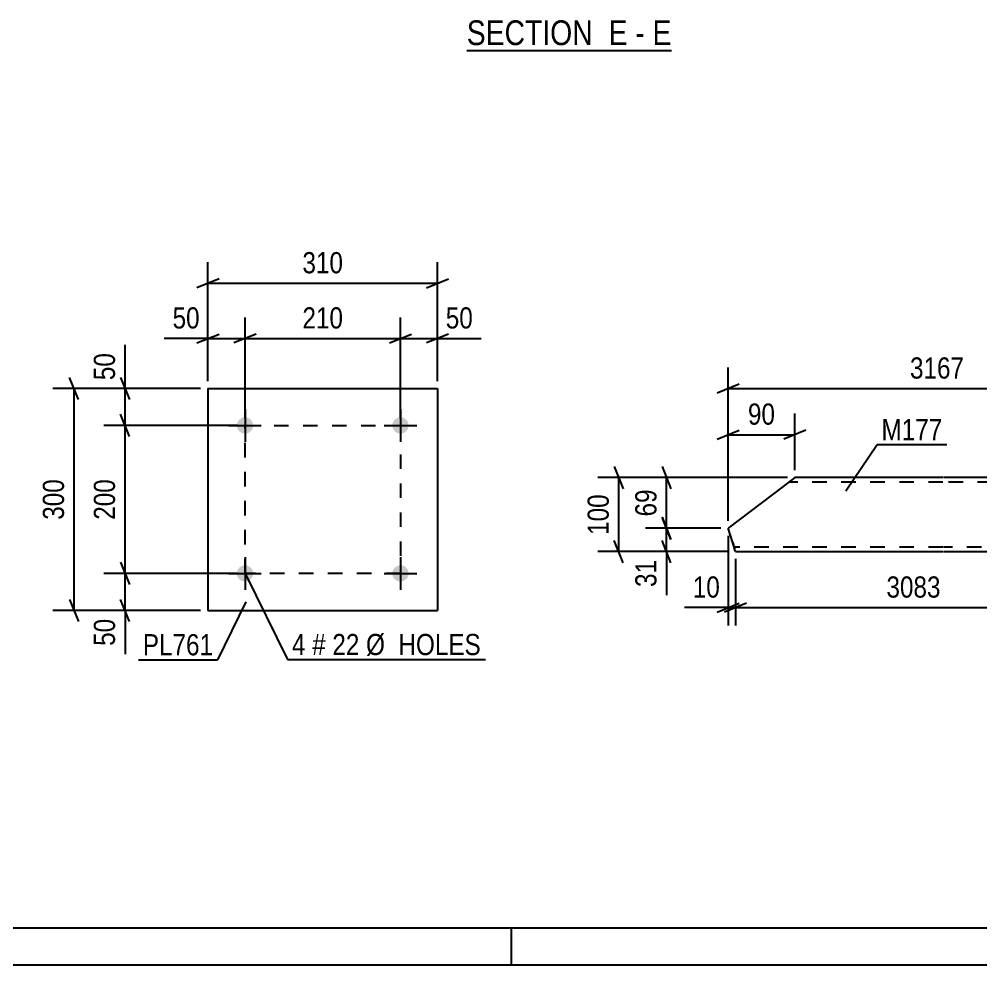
# Model space of a CAD drawing. Header units: millimetres. Extents: x 0 to 841, y 0 to 594.
# Drawn here: x 144.5 to 274.4, y 0 to 127.8 of the extents above; entities that cross this region are included whole.
import ezdxf

# ---------------------------------------------------------------- set-up
doc = ezdxf.new("R2010")
doc.units = ezdxf.units.MM
doc.linetypes.add('DXK_LINE_DOT2', pattern=[3.9198, 1.9599, -1.9599])
doc.styles.add('Arial Narrow', font='ARIALN.TTF', dxfattribs={"height": 0.2})

# ---------------------------------------------------------------- blocks, each defined once
blk = doc.blocks.new('Unknown-317662454-1113')
at = {"color": 5, "linetype": 'Continuous'}
for p, q in [((5, 5), (836, 5)), ((211, 0), (211, 5)), ((0, 0), (841, 0))]:
    blk.add_line(p, q, dxfattribs=at)
blk = doc.blocks.new('Unknown-317662454-15 - 5846')
at = {"color": 6, "linetype": 'Continuous'}
blk.add_line((204.98, 123.54), (232.62, 123.54), dxfattribs=at)
at = {"color": 0, "linetype": 'Continuous'}
for points in [[(223.08, 124.29), (223.08, 127.79), (204.98, 127.79), (204.98, 124.29)], [(226.69, 124.29), (226.69, 127.79), (224.13, 127.79), (224.13, 124.29)], [(229.02, 124.29), (229.02, 127.79), (227.74, 127.79), (227.74, 124.29)], [(232.62, 124.29), (232.62, 127.79), (230.07, 127.79), (230.07, 124.29)]]:
    blk.add_wipeout(points, dxfattribs=at)
at = {"color": 7, "linetype": 'Continuous', "style": 'Arial Narrow'}
for s, p in [('SECTION ', (204.98, 124.29)), ('E', (224.13, 124.29)), ('E', (230.07, 124.29)), ('-', (227.74, 124.29))]:
    blk.add_text(s, height=3.34, dxfattribs=at).set_placement(p)
blk = doc.blocks.new('Part-317662454-6255 - 6249')
at = {"color": 2, "linetype": 'Continuous'}
for p, q in [((249.29, 65.84), (247.71, 64.64)), ((269.29, 65.84), (249.29, 65.84)), ((295.36, 65.84), (269.39, 65.84)), ((295.36, 65.84), (295.38, 65.75)), ((295.38, 65.75), (296.73, 61.44)), ((247.71, 64.64), (240.29, 58.99)), ((296.73, 61.44), (289.39, 55.84)), ((240.9, 57.04), (240.29, 58.99)), ((241.24, 55.94), (240.9, 57.04)), ((241.27, 55.84), (241.24, 55.94)), ((241.27, 55.84), (269.29, 55.84)), ((269.39, 55.84), (289.39, 55.84))]:
    blk.add_line(p, q, dxfattribs=at)
at = {"color": 7, "linetype": 'DXK_LINE_DOT2'}
for p, q in [((249.29, 65.84), (248.31, 65.1)), ((269.29, 65.24), (248.5, 65.24)), ((295.54, 65.24), (269.39, 65.24)), ((240.9, 57.04), (241.16, 56.2)), ((269.29, 56.44), (241.09, 56.44)), ((290.17, 56.44), (269.39, 56.44))]:
    blk.add_line(p, q, dxfattribs=at)
blk = doc.blocks.new('Bolt-317662454-7090 - 7056')
at = {"linetype": 'Continuous'}
for points in [[(176.12, 72.89, -1), (173.92, 72.89, -1)], [(197.12, 72.89, -1), (194.92, 72.89, -1)]]:
    blk.add_hatch(color=1, dxfattribs=at).paths.add_polyline_path(points)
at = {"color": 1, "linetype": 'Continuous'}
for p, q in [((175.02, 75.09), (175.02, 70.69)), ((196.02, 75.09), (196.02, 70.69)), ((172.82, 72.89), (177.22, 72.89)), ((193.82, 72.89), (198.22, 72.89))]:
    blk.add_line(p, q, dxfattribs=at)
blk = doc.blocks.new('Bolt-317662454-7095 - 7056')
at = {"linetype": 'Continuous'}
for points in [[(176.12, 52.89, -1), (173.92, 52.89, -1)], [(197.12, 52.89, -1), (194.92, 52.89, -1)]]:
    blk.add_hatch(color=1, dxfattribs=at).paths.add_polyline_path(points)
at = {"color": 1, "linetype": 'Continuous'}
for p, q in [((175.02, 55.09), (175.02, 50.69)), ((196.02, 55.09), (196.02, 50.69)), ((172.82, 52.89), (177.22, 52.89)), ((193.82, 52.89), (198.22, 52.89))]:
    blk.add_line(p, q, dxfattribs=at)
blk = doc.blocks.new('Part-317662454-7100 - 7056')
at = {"color": 2, "linetype": 'Continuous'}
for p, q in [((170.02, 77.88), (170.02, 47.88)), ((170.02, 77.88), (201.02, 77.88)), ((201.02, 77.88), (201.02, 47.88)), ((170.02, 47.88), (201.02, 47.88))]:
    blk.add_line(p, q, dxfattribs=at)
blk = doc.blocks.new('Rectangle-317662454-7209 - 7056')
at = {"color": 1, "linetype": 'DXK_LINE_DOT2'}
blk.add_lwpolyline([(175.02, 72.89), (196.02, 72.89), (196.02, 52.89), (175.02, 52.89), (175.02, 72.89)], close=True, dxfattribs=at)
blk = doc.blocks.new('StraightDimension-317662454-6357 - 6249')
at = {"color": 7, "linetype": 'Continuous'}
for p, q in [((231.35, 67.34), (232.55, 64.34)), ((248.29, 65.84), (229.1, 65.84)), ((231.95, 58.99), (231.95, 65.84)), ((232.55, 57.49), (231.35, 60.49)), ((239.29, 58.99), (229.1, 58.99))]:
    blk.add_line(p, q, dxfattribs=at)
at = {"color": 0}
blk.add_wipeout([(231.2, 64.85), (227, 64.85), (227, 59.99), (231.2, 59.99)], dxfattribs=at)
at = {"color": 3, "style": 'Arial Narrow'}
blk.add_text('69', height=2.863, rotation=90.0002, dxfattribs=at).set_placement((230.6, 60.59))
blk = doc.blocks.new('StraightDimension-317662454-6379 - 6249')
at = {"color": 7, "linetype": 'Continuous'}
for p, q in [((240.29, 59.99), (240.29, 74.49)), ((249.29, 66.84), (249.29, 74.49)), ((238.79, 71.04), (241.79, 72.24)), ((240.29, 71.64), (249.29, 71.64)), ((250.79, 72.24), (247.79, 71.04))]:
    blk.add_line(p, q, dxfattribs=at)
at = {"color": 0}
blk.add_wipeout([(247.22, 72.39), (247.22, 76.59), (242.36, 76.59), (242.36, 72.39)], dxfattribs=at)
at = {"color": 3, "style": 'Arial Narrow'}
blk.add_text('90', height=2.863, dxfattribs=at).set_placement((242.96, 72.99))
blk = doc.blocks.new('StraightDimension-317662454-6258 - 6249')
at = {"color": 7, "linetype": 'Continuous'}
for p, q in [((240.29, 59.99), (240.29, 80.72)), ((296.73, 62.44), (296.73, 80.72)), ((241.79, 78.47), (238.79, 77.27)), ((295.23, 77.27), (298.23, 78.47)), ((240.29, 77.87), (296.73, 77.87))]:
    blk.add_line(p, q, dxfattribs=at)
at = {"color": 0}
blk.add_wipeout([(272.77, 78.62), (272.77, 82.82), (264.25, 82.82), (264.25, 78.62)], dxfattribs=at)
at = {"color": 3, "style": 'Arial Narrow'}
blk.add_text('3167', height=2.863, dxfattribs=at).set_placement((264.85, 79.22))
blk = doc.blocks.new('StraightDimension-317662454-6336 - 6249')
at = {"color": 7, "linetype": 'Continuous'}
for p, q in [((231.35, 60.49), (232.55, 57.49)), ((239.29, 58.99), (229.1, 58.99)), ((231.95, 55.84), (231.95, 58.99)), ((232.55, 54.34), (231.35, 57.34)), ((240.27, 55.84), (229.1, 55.84)), ((231.95, 55.84), (231.95, 49.94)), ((231.95, 55.84), (231.95, 49.94))]:
    blk.add_line(p, q, dxfattribs=at)
at = {"color": 0}
blk.add_wipeout([(231.2, 55.32), (227, 55.32), (227, 50.46), (231.2, 50.46)], dxfattribs=at)
at = {"color": 3, "style": 'Arial Narrow'}
blk.add_text('31', height=2.863, rotation=90.0002, dxfattribs=at).set_placement((230.6, 51.06))
blk = doc.blocks.new('StraightDimension-317662454-6433 - 6249')
at = {"color": 7, "linetype": 'Continuous'}
for p, q in [((240.29, 57.99), (240.29, 45.87)), ((241.27, 54.84), (241.27, 45.87)), ((240.29, 48.27), (234.39, 48.27)), ((240.29, 48.27), (234.39, 48.27)), ((238.79, 47.67), (241.79, 48.87)), ((242.77, 48.87), (239.77, 47.67)), ((240.29, 48.27), (241.27, 48.27))]:
    blk.add_line(p, q, dxfattribs=at)
at = {"color": 0}
blk.add_wipeout([(239.77, 49.02), (239.77, 53.22), (234.91, 53.22), (234.91, 49.02)], dxfattribs=at)
at = {"color": 3, "style": 'Arial Narrow'}
blk.add_text('10', height=2.863, dxfattribs=at).set_placement((235.51, 49.62))
blk = doc.blocks.new('StraightDimension-317662454-6467 - 6249')
at = {"color": 7, "linetype": 'Continuous'}
for p, q in [((241.27, 54.84), (241.27, 45.87)), ((289.39, 54.84), (289.39, 45.87)), ((242.77, 48.87), (239.77, 47.67)), ((241.27, 48.27), (289.39, 48.27)), ((287.89, 47.67), (290.89, 48.87))]:
    blk.add_line(p, q, dxfattribs=at)
at = {"color": 0}
blk.add_wipeout([(269.59, 49.02), (269.59, 53.22), (261.07, 53.22), (261.07, 49.02)], dxfattribs=at)
at = {"color": 3, "style": 'Arial Narrow'}
blk.add_text('3083', height=2.863, dxfattribs=at).set_placement((261.67, 49.62))
blk = doc.blocks.new('StraightDimension-317662454-6492 - 6249')
at = {"color": 7, "linetype": 'Continuous'}
for p, q in [((224.91, 67.34), (226.11, 64.34)), ((248.29, 65.84), (222.66, 65.84)), ((225.51, 55.84), (225.51, 65.84)), ((226.11, 54.34), (224.91, 57.34)), ((240.27, 55.84), (222.66, 55.84))]:
    blk.add_line(p, q, dxfattribs=at)
at = {"color": 0}
blk.add_wipeout([(224.76, 64.19), (220.56, 64.19), (220.56, 57.5), (224.76, 57.5)], dxfattribs=at)
at = {"color": 3, "style": 'Arial Narrow'}
blk.add_text('100', height=2.863, rotation=90.0002, dxfattribs=at).set_placement((224.16, 58.1))
blk = doc.blocks.new('StraightDimension-317662454-7102 - 7056')
at = {"color": 7, "linetype": 'Continuous'}
for p, q in [((170.02, 78.88), (170.02, 94.95)), ((201.02, 78.88), (201.02, 94.95)), ((171.52, 92.7), (168.52, 91.5)), ((199.52, 91.5), (202.52, 92.7)), ((170.02, 92.1), (201.02, 92.1))]:
    blk.add_line(p, q, dxfattribs=at)
at = {"color": 0}
blk.add_wipeout([(188.86, 92.85), (188.86, 97.05), (182.18, 97.05), (182.18, 92.85)], dxfattribs=at)
at = {"color": 3, "style": 'Arial Narrow'}
blk.add_text('310', height=2.863, dxfattribs=at).set_placement((182.78, 93.45))
blk = doc.blocks.new('StraightDimension-317662454-7156 - 7056')
at = {"color": 7, "linetype": 'Continuous'}
for p, q in [((152.52, 76.38), (151.32, 79.38)), ((169.02, 77.88), (149.07, 77.88)), ((151.92, 47.88), (151.92, 77.88)), ((151.32, 49.38), (152.52, 46.38)), ((169.02, 47.88), (149.07, 47.88))]:
    blk.add_line(p, q, dxfattribs=at)
at = {"color": 0}
blk.add_wipeout([(151.17, 66.23), (146.97, 66.23), (146.97, 59.54), (151.17, 59.54)], dxfattribs=at)
at = {"color": 3, "style": 'Arial Narrow'}
blk.add_text('300', height=2.863, rotation=90.0002, dxfattribs=at).set_placement((150.57, 60.14))
blk = doc.blocks.new('StraightDimension-317662454-7113 - 7056')
at = {"color": 7, "linetype": 'Continuous'}
for p, q in [((170.02, 78.88), (170.02, 87.49)), ((175.02, 73.89), (175.02, 87.49)), ((170.02, 84.64), (164.11, 84.64)), ((170.02, 84.64), (164.11, 84.64)), ((168.52, 84.04), (171.52, 85.24)), ((170.02, 84.64), (175.02, 84.64)), ((176.52, 85.24), (173.52, 84.04))]:
    blk.add_line(p, q, dxfattribs=at)
at = {"color": 0}
blk.add_wipeout([(169.49, 85.39), (169.49, 89.59), (164.64, 89.59), (164.64, 85.39)], dxfattribs=at)
at = {"color": 3, "style": 'Arial Narrow'}
blk.add_text('50', height=2.863, dxfattribs=at).set_placement((165.24, 85.99))
blk = doc.blocks.new('StraightDimension-317662454-7126 - 7056')
at = {"color": 7, "linetype": 'Continuous'}
for p, q in [((175.02, 73.89), (175.02, 87.49)), ((196.02, 73.89), (196.02, 87.49)), ((176.52, 85.24), (173.52, 84.04)), ((175.02, 84.64), (196.02, 84.64)), ((194.52, 84.04), (197.52, 85.24))]:
    blk.add_line(p, q, dxfattribs=at)
at = {"color": 0}
blk.add_wipeout([(188.86, 85.39), (188.86, 89.59), (182.18, 89.59), (182.18, 85.39)], dxfattribs=at)
at = {"color": 3, "style": 'Arial Narrow'}
blk.add_text('210', height=2.863, dxfattribs=at).set_placement((182.78, 85.99))
blk = doc.blocks.new('StraightDimension-317662454-7142 - 7056')
at = {"color": 7, "linetype": 'Continuous'}
for p, q in [((196.02, 73.89), (196.02, 87.49)), ((201.02, 78.88), (201.02, 87.49)), ((194.52, 84.04), (197.52, 85.24)), ((196.02, 84.64), (201.02, 84.64)), ((202.52, 85.24), (199.52, 84.04)), ((201.02, 84.64), (206.93, 84.64)), ((201.02, 84.64), (206.93, 84.64))]:
    blk.add_line(p, q, dxfattribs=at)
at = {"color": 0}
blk.add_wipeout([(206.4, 85.39), (206.4, 89.59), (201.54, 89.59), (201.54, 85.39)], dxfattribs=at)
at = {"color": 3, "style": 'Arial Narrow'}
blk.add_text('50', height=2.863, dxfattribs=at).set_placement((202.14, 85.99))
blk = doc.blocks.new('StraightDimension-317662454-7167 - 7056')
at = {"color": 7, "linetype": 'Continuous'}
for p, q in [((158.21, 54.39), (159.41, 51.39)), ((174.02, 52.89), (155.96, 52.89)), ((158.81, 47.88), (158.81, 52.89)), ((159.41, 46.38), (158.21, 49.38)), ((169.02, 47.88), (155.96, 47.88)), ((158.81, 47.88), (158.81, 41.98)), ((158.81, 47.88), (158.81, 41.98))]:
    blk.add_line(p, q, dxfattribs=at)
at = {"color": 0}
blk.add_wipeout([(158.06, 47.36), (153.86, 47.36), (153.86, 42.5), (158.06, 42.5)], dxfattribs=at)
at = {"color": 3, "style": 'Arial Narrow'}
blk.add_text('50', height=2.863, rotation=90.0002, dxfattribs=at).set_placement((157.46, 43.1))
blk = doc.blocks.new('StraightDimension-317662454-7180 - 7056')
at = {"color": 7, "linetype": 'Continuous'}
for p, q in [((159.41, 71.39), (158.21, 74.39)), ((174.02, 72.89), (155.96, 72.89)), ((158.81, 52.89), (158.81, 72.89)), ((158.21, 54.39), (159.41, 51.39)), ((174.02, 52.89), (155.96, 52.89))]:
    blk.add_line(p, q, dxfattribs=at)
at = {"color": 0}
blk.add_wipeout([(158.06, 66.23), (153.86, 66.23), (153.86, 59.54), (158.06, 59.54)], dxfattribs=at)
at = {"color": 3, "style": 'Arial Narrow'}
blk.add_text('200', height=2.863, rotation=90.0002, dxfattribs=at).set_placement((157.46, 60.14))
blk = doc.blocks.new('StraightDimension-317662454-7196 - 7056')
at = {"color": 7, "linetype": 'Continuous'}
for p, q in [((158.81, 77.88), (158.81, 83.79)), ((158.81, 77.88), (158.81, 83.79)), ((158.21, 79.38), (159.41, 76.38)), ((169.02, 77.88), (155.96, 77.88)), ((158.81, 72.89), (158.81, 77.88)), ((159.41, 71.39), (158.21, 74.39)), ((174.02, 72.89), (155.96, 72.89))]:
    blk.add_line(p, q, dxfattribs=at)
at = {"color": 0}
blk.add_wipeout([(158.06, 83.27), (153.86, 83.27), (153.86, 78.41), (158.06, 78.41)], dxfattribs=at)
at = {"color": 3, "style": 'Arial Narrow'}
blk.add_text('50', height=2.863, rotation=90.0002, dxfattribs=at).set_placement((157.46, 79.01))
blk = doc.blocks.new('Mark-317662454-6251 - 6249')
at = {"color": 0}
blk.add_wipeout([(269.22, 70.89), (269.22, 73.89), (261, 73.89), (261, 70.89)], dxfattribs=at)
blk.add_wipeout([(269.22, 70.89), (269.22, 73.89), (261, 73.89), (261, 70.89)], dxfattribs=at)
at = {"color": 30, "linetype": 'Continuous'}
for p, q in [((256.2, 64.07), (260.4, 70.29)), ((260.4, 70.29), (269.82, 70.29))]:
    blk.add_line(p, q, dxfattribs=at)
at = {"color": 3, "style": 'Arial Narrow'}
blk.add_text('M177', height=2.863, dxfattribs=at).set_placement((261, 70.89))
blk = doc.blocks.new('Mark-317662454-7096 - 7056')
at = {"color": 0}
blk.add_wipeout([(170.72, 41.82), (170.72, 44.82), (161.22, 44.82), (161.22, 41.82)], dxfattribs=at)
blk.add_wipeout([(170.72, 41.82), (170.72, 44.82), (161.22, 44.82), (161.22, 41.82)], dxfattribs=at)
at = {"color": 30, "linetype": 'Continuous'}
for p in [(175.12, 49.07), (160.62, 41.22)]:
    blk.add_line(p, (171.32, 41.22), dxfattribs=at)
at = {"color": 3, "style": 'Arial Narrow'}
blk.add_text('PL761', height=2.863, dxfattribs=at).set_placement((161.22, 41.82))
blk = doc.blocks.new('MarkSet-317662454-7256 - 7056')
at = {"color": 0}
for points in [[(183.19, 41.85), (183.19, 44.85), (181.36, 44.85), (181.36, 41.85)], [(185.92, 41.85), (185.92, 44.85), (184.09, 44.85), (184.09, 41.85)], [(190.47, 41.85), (190.47, 44.85), (186.82, 44.85), (186.82, 41.85)], [(206.9, 41.85), (206.9, 44.85), (191.37, 44.85), (191.37, 41.85)]]:
    blk.add_wipeout(points, dxfattribs=at)
for points in [[(183.19, 41.85), (183.19, 44.85), (181.36, 44.85), (181.36, 41.85)], [(185.92, 41.85), (185.92, 44.85), (184.09, 44.85), (184.09, 41.85)], [(190.47, 41.85), (190.47, 44.85), (186.82, 44.85), (186.82, 41.85)], [(206.9, 41.85), (206.9, 44.85), (191.37, 44.85), (191.37, 41.85)]]:
    blk.add_wipeout(points, dxfattribs=at)
at = {"color": 7, "linetype": 'Continuous'}
for p, q in [((175.02, 52.89), (180.76, 41.25)), ((180.76, 41.25), (207.5, 41.25))]:
    blk.add_line(p, q, dxfattribs=at)
at = {"color": 3, "style": 'Arial Narrow'}
for s, height, p in [('4', 2.86, (181.36, 41.85)), ('#', 2.86, (184.09, 41.85)), ('22', 2.863, (186.82, 41.85)), ('Ø  HOLES', 2.863, (191.37, 41.85))]:
    blk.add_text(s, height=height, dxfattribs=at).set_placement(p)

msp = doc.modelspace()

# ---------------------------------------------------------------- block references
for name in ['Unknown-317662454-1113', 'Part-317662454-7100 - 7056', 'Bolt-317662454-7090 - 7056', 'Rectangle-317662454-7209 - 7056', 'Part-317662454-6255 - 6249', 'Bolt-317662454-7095 - 7056']:
    msp.add_blockref(name, (0, 0))

# ---------------------------------------------------------------- next in the draw order: block references
for name in ['Unknown-317662454-15 - 5846', 'StraightDimension-317662454-7102 - 7056', 'StraightDimension-317662454-6357 - 6249']:
    msp.add_blockref(name, (0, 0))

# ---------------------------------------------------------------- next in the draw order: block references
for name in ['StraightDimension-317662454-7156 - 7056', 'StraightDimension-317662454-6379 - 6249']:
    msp.add_blockref(name, (0, 0))

# ---------------------------------------------------------------- next in the draw order: block references
for name in ['StraightDimension-317662454-7113 - 7056', 'StraightDimension-317662454-6258 - 6249', 'StraightDimension-317662454-7167 - 7056']:
    msp.add_blockref(name, (0, 0))

# ---------------------------------------------------------------- next in the draw order: block references
for name in ['StraightDimension-317662454-7126 - 7056', 'Mark-317662454-6251 - 6249', 'StraightDimension-317662454-6336 - 6249', 'Mark-317662454-7096 - 7056']:
    msp.add_blockref(name, (0, 0))

# ---------------------------------------------------------------- next in the draw order: block references
for name in ['StraightDimension-317662454-7142 - 7056', 'StraightDimension-317662454-7180 - 7056', 'StraightDimension-317662454-6433 - 6249', 'MarkSet-317662454-7256 - 7056']:
    msp.add_blockref(name, (0, 0))

# ---------------------------------------------------------------- next in the draw order: block references
for name in ['StraightDimension-317662454-7196 - 7056', 'StraightDimension-317662454-6467 - 6249']:
    msp.add_blockref(name, (0, 0))

# ---------------------------------------------------------------- next in the draw order: block references
msp.add_blockref('StraightDimension-317662454-6492 - 6249', (0, 0))

doc.saveas('drawing.dxf')
